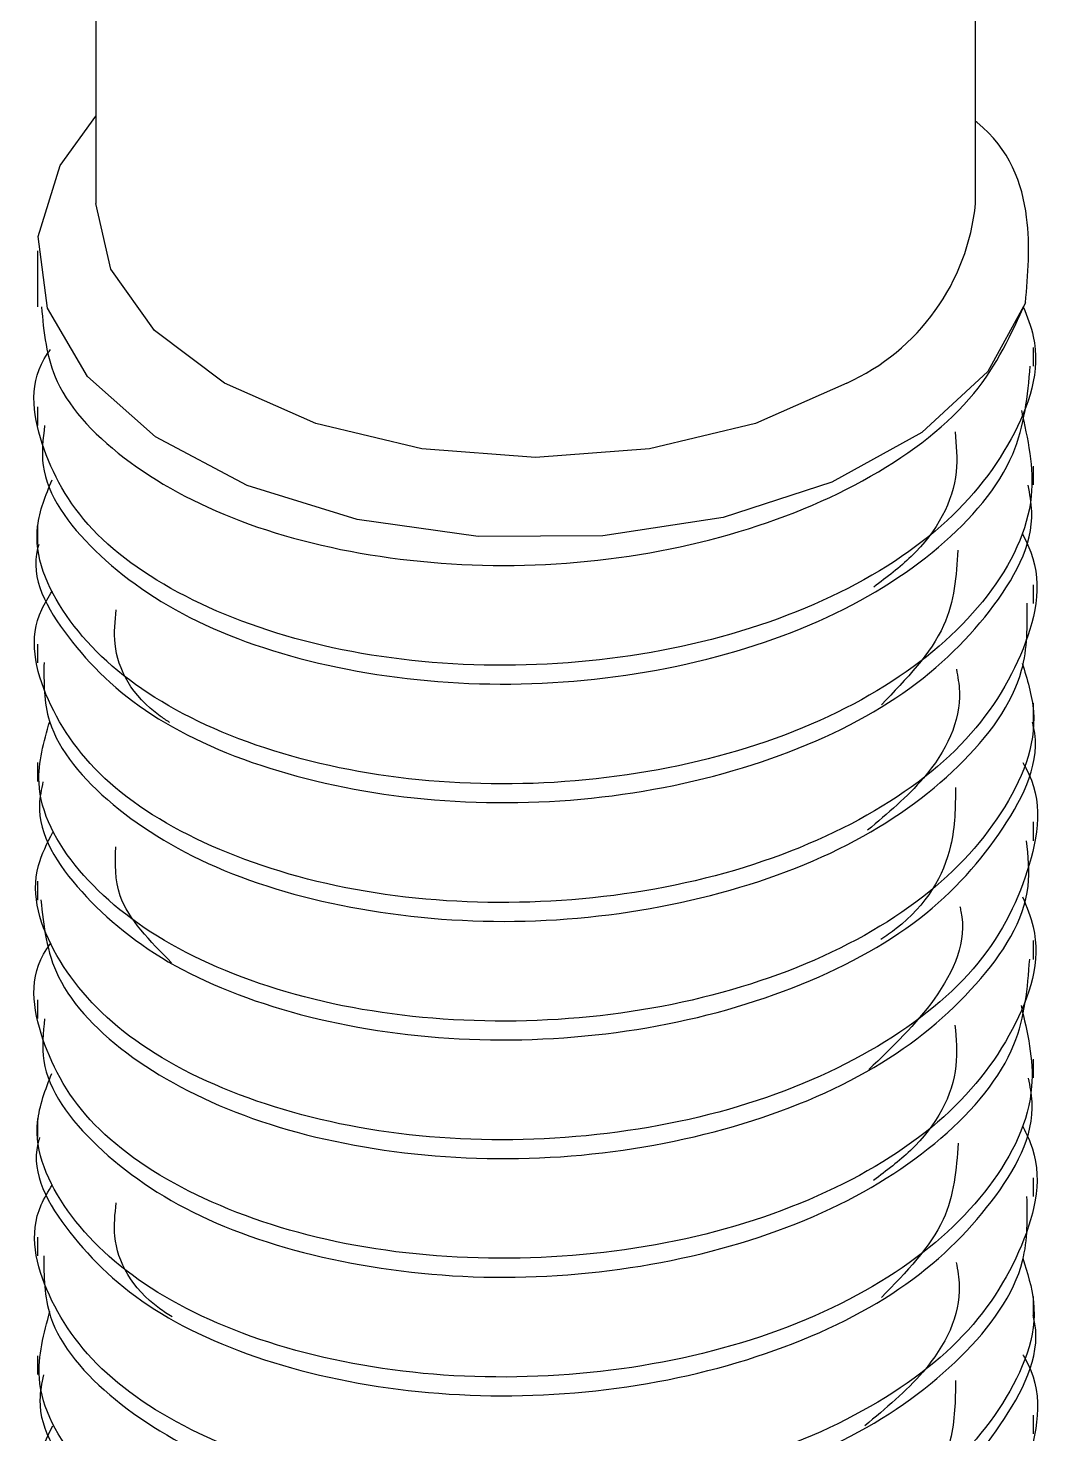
# Model space of a CAD drawing. Extents: x -976302 to -776254, y 5665 to 231437.
# Drawn here: x -793192.6 to -793131.1, y 92920.6 to 93005.9 of the extents above; entities that cross this region are included whole.
import ezdxf

# ---------------------------------------------------------------- set-up
doc = ezdxf.new("R2010")
doc.units = 0
doc.header["$LTSCALE"] = 1000
doc.header["$MEASUREMENT"] = 0
doc.layers.add('暖通', color=7, linetype='Continuous')

msp = doc.modelspace()

# ---------------------------------------------------------------- linework, layer by layer
at = {"layer": '暖通', "color": 7}
for p, q in [((-793188.538, 93082.945), (-793188.538, 92995.225)), ((-793188.538, 93082.945), (-793188.538, 92995.225)), ((-793135.199, 92995.225), (-793135.199, 93082.945)), ((-793135.199, 92995.225), (-793135.199, 93082.945)), ((-793192.061, 92992.348), (-793192.061, 92988.956)), ((-793192.061, 92992.348), (-793192.061, 92988.956)), ((-793131.677, 92985.361), (-793131.677, 92986.505)), ((-793131.677, 92985.361), (-793131.677, 92986.505)), ((-793192.061, 92982.905), (-793192.061, 92981.77)), ((-793192.061, 92982.905), (-793192.061, 92981.77)), ((-793131.677, 92978.172), (-793131.677, 92979.31)), ((-793131.677, 92978.172), (-793131.677, 92979.31)), ((-793192.061, 92975.721), (-793192.061, 92974.573)), ((-793192.061, 92975.721), (-793192.061, 92974.573)), ((-793131.677, 92970.983), (-793131.677, 92972.12)), ((-793131.677, 92970.983), (-793131.677, 92972.12)), ((-793192.061, 92968.524), (-793192.061, 92967.387)), ((-793192.061, 92968.524), (-793192.061, 92967.387)), ((-793131.677, 92963.787), (-793131.677, 92964.933)), ((-793131.677, 92963.787), (-793131.677, 92964.933)), ((-793192.061, 92961.336), (-793192.061, 92960.196)), ((-793192.061, 92961.336), (-793192.061, 92960.196)), ((-793131.677, 92956.603), (-793131.677, 92957.738)), ((-793131.677, 92956.603), (-793131.677, 92957.738)), ((-793192.061, 92954.146), (-793192.061, 92953.003)), ((-793192.061, 92954.146), (-793192.061, 92953.003)), ((-793131.677, 92949.409), (-793131.677, 92950.552)), ((-793131.677, 92949.409), (-793131.677, 92950.552)), ((-793192.061, 92946.952), (-793192.061, 92945.817)), ((-793192.061, 92946.952), (-793192.061, 92945.817)), ((-793131.677, 92942.219), (-793131.677, 92943.358)), ((-793131.677, 92942.219), (-793131.677, 92943.358)), ((-793192.061, 92939.768), (-793192.061, 92938.621)), ((-793192.061, 92939.768), (-793192.061, 92938.621)), ((-793131.677, 92935.031), (-793131.677, 92936.168)), ((-793131.677, 92935.031), (-793131.677, 92936.168)), ((-793192.061, 92932.572), (-793192.061, 92931.435)), ((-793192.061, 92932.572), (-793192.061, 92931.435)), ((-793131.677, 92927.835), (-793131.677, 92928.982)), ((-793131.677, 92927.835), (-793131.677, 92928.982)), ((-793192.061, 92925.384), (-793192.061, 92924.245)), ((-793192.061, 92925.384), (-793192.061, 92924.245)), ((-793131.677, 92920.65), (-793131.677, 92921.785)), ((-793131.677, 92920.65), (-793131.677, 92921.785))]:
    msp.add_line(p, q, dxfattribs=at)
at = {"layer": '暖通', "color": 7, "flags": 128}
for points in [[(-793132.171, 92989.209), (-793134.451, 92985.051), (-793138.448, 92981.349), (-793143.912, 92978.337), (-793150.5, 92976.202), (-793157.8, 92975.078), (-793165.356, 92975.036), (-793172.692, 92976.078), (-793179.351, 92978.138), (-793184.915, 92981.089), (-793189.036, 92984.745), (-793191.456, 92988.877), (-793192.022, 92993.226), (-793190.701, 92997.521), (-793188.538, 93000.518)], [(-793132.171, 92989.209), (-793134.451, 92985.051), (-793138.448, 92981.349), (-793143.912, 92978.337), (-793150.5, 92976.202), (-793157.8, 92975.078), (-793165.356, 92975.036), (-793172.692, 92976.078), (-793179.351, 92978.138), (-793184.915, 92981.089), (-793189.036, 92984.745), (-793191.456, 92988.877), (-793192.022, 92993.226), (-793190.701, 92997.521), (-793188.538, 93000.518)], [(-793143.011, 92984.338), (-793148.534, 92981.891), (-793154.966, 92980.353), (-793161.869, 92979.829), (-793168.771, 92980.353), (-793175.203, 92981.891), (-793180.727, 92984.338), (-793184.965, 92987.527), (-793187.629, 92991.24), (-793188.538, 92995.225)], [(-793143.011, 92984.338), (-793148.534, 92981.891), (-793154.966, 92980.353), (-793161.869, 92979.829), (-793168.771, 92980.353), (-793175.203, 92981.891), (-793180.727, 92984.338), (-793184.965, 92987.527), (-793187.629, 92991.24), (-793188.538, 92995.225)]]:
    msp.add_lwpolyline(points, dxfattribs=at)
at = {"layer": '暖通', "color": 7}
msp.add_arc((-793148.521, 92996.538), 13.387, 294.30964, 354.37022, dxfattribs=at)
msp.add_arc((-793148.521, 92996.538), 13.387, 294.30964, 354.37022, dxfattribs=at)
for points, knots in [([(-793132.171, 92989.209), (-793132.023, 92990.924), (-793131.704, 92994.623), (-793133.13, 92998.559), (-793135.168, 93000.198), (-793135.199, 93000.224)], [0, 0, 0, 0, 0.459444, 0.99159, 1, 1, 1, 1]), ([(-793132.171, 92989.209), (-793132.023, 92990.924), (-793131.704, 92994.623), (-793133.13, 92998.559), (-793135.168, 93000.198), (-793135.199, 93000.224)], [0, 0, 0, 0, 0.459444, 0.99159, 1, 1, 1, 1]), ([(-793191.827, 92988.971), (-793191.688, 92987.438), (-793191.385, 92984.073), (-793186.854, 92979.343), (-793179.593, 92975.523), (-793170.235, 92973.362), (-793159.959, 92973.083), (-793149.878, 92974.873), (-793141.212, 92978.436), (-793134.801, 92983.425), (-793133.026, 92987.327), (-793132.171, 92989.209)], [0, 0, 0, 0, 0.095402, 0.209466, 0.323508, 0.437554, 0.551614, 0.665656, 0.779727, 0.893768, 1, 1, 1, 1]), ([(-793191.827, 92988.971), (-793191.688, 92987.438), (-793191.385, 92984.073), (-793186.854, 92979.343), (-793179.593, 92975.523), (-793170.235, 92973.362), (-793159.959, 92973.083), (-793149.878, 92974.873), (-793141.212, 92978.436), (-793134.801, 92983.425), (-793133.026, 92987.327), (-793132.171, 92989.209)], [0, 0, 0, 0, 0.095402, 0.209466, 0.323508, 0.437554, 0.551614, 0.665656, 0.779727, 0.893768, 1, 1, 1, 1]), ([(-793132.306, 92988.972), (-793132.068, 92988.371), (-793131.03, 92985.742), (-793132.65, 92980.829), (-793137.148, 92975.171), (-793144.685, 92970.649), (-793154.096, 92967.795), (-793164.404, 92966.918), (-793174.424, 92967.982), (-793183.005, 92970.955), (-793189.292, 92975.315), (-793192.119, 92980.593), (-793192.644, 92984.533), (-793191.34, 92986.304), (-793191.279, 92986.386)], [0, 0, 0, 0, 0.028665, 0.125321, 0.221997, 0.318651, 0.415312, 0.511979, 0.608634, 0.705312, 0.801965, 0.898643, 0.995301, 1, 1, 1, 1]), ([(-793132.306, 92988.972), (-793132.068, 92988.371), (-793131.03, 92985.742), (-793132.65, 92980.829), (-793137.148, 92975.171), (-793144.685, 92970.649), (-793154.096, 92967.795), (-793164.404, 92966.918), (-793174.424, 92967.982), (-793183.005, 92970.955), (-793189.292, 92975.315), (-793192.119, 92980.593), (-793192.644, 92984.533), (-793191.34, 92986.304), (-793191.279, 92986.386)], [0, 0, 0, 0, 0.028665, 0.125321, 0.221997, 0.318651, 0.415312, 0.511979, 0.608634, 0.705312, 0.801965, 0.898643, 0.995301, 1, 1, 1, 1]), ([(-793191.637, 92981.765), (-793191.734, 92980.958), (-793192.05, 92978.318), (-793188.945, 92974.035), (-793182.797, 92969.649), (-793174.093, 92966.821), (-793164.054, 92965.75), (-793153.765, 92966.75), (-793144.368, 92969.636), (-793137.038, 92974.192), (-793132.403, 92979.68), (-793132.045, 92983.572), (-793131.88, 92985.375)], [0, 0, 0, 0, 0.047359, 0.154844, 0.26234, 0.369815, 0.477329, 0.58481, 0.692309, 0.799791, 0.907272, 1, 1, 1, 1]), ([(-793191.637, 92981.765), (-793191.734, 92980.958), (-793192.05, 92978.318), (-793188.945, 92974.035), (-793182.797, 92969.649), (-793174.093, 92966.821), (-793164.054, 92965.75), (-793153.765, 92966.75), (-793144.368, 92969.636), (-793137.038, 92974.192), (-793132.403, 92979.68), (-793132.045, 92983.572), (-793131.88, 92985.375)], [0, 0, 0, 0, 0.047359, 0.154844, 0.26234, 0.369815, 0.477329, 0.58481, 0.692309, 0.799791, 0.907272, 1, 1, 1, 1]), ([(-793132.42, 92982.674), (-793132.036, 92980.946), (-793131.191, 92977.144), (-793134.032, 92971.288), (-793139.836, 92966.04), (-793148.221, 92962.098), (-793158.125, 92960.029), (-793168.459, 92959.907), (-793178.036, 92961.761), (-793185.832, 92965.346), (-793190.753, 92970.118), (-793192.673, 92974.819), (-793191.568, 92977.539), (-793191.188, 92978.474)], [0, 0, 0, 0, 0.08036, 0.176905, 0.27347, 0.370012, 0.466582, 0.563128, 0.659683, 0.756232, 0.852774, 0.949343, 1, 1, 1, 1]), ([(-793132.42, 92982.674), (-793132.036, 92980.946), (-793131.191, 92977.144), (-793134.032, 92971.288), (-793139.836, 92966.04), (-793148.221, 92962.098), (-793158.125, 92960.029), (-793168.459, 92959.907), (-793178.036, 92961.761), (-793185.832, 92965.346), (-793190.753, 92970.118), (-793192.673, 92974.819), (-793191.568, 92977.539), (-793191.188, 92978.474)], [0, 0, 0, 0, 0.08036, 0.176905, 0.27347, 0.370012, 0.466582, 0.563128, 0.659683, 0.756232, 0.852774, 0.949343, 1, 1, 1, 1]), ([(-793136.443, 92981.382), (-793136.368, 92980.578), (-793136.127, 92977.979), (-793137.926, 92974.577), (-793140.576, 92972.575), (-793141.368, 92971.976)], [0, 0, 0, 0, 0.239151, 0.77258, 1, 1, 1, 1]), ([(-793136.443, 92981.382), (-793136.368, 92980.578), (-793136.127, 92977.979), (-793137.926, 92974.577), (-793140.576, 92972.575), (-793141.368, 92971.976)], [0, 0, 0, 0, 0.239151, 0.77258, 1, 1, 1, 1]), ([(-793191.986, 92974.566), (-793192.011, 92974.484), (-793192.575, 92972.596), (-793190.497, 92968.847), (-793185.646, 92964.033), (-793177.727, 92960.546), (-793168.12, 92958.752), (-793157.773, 92958.916), (-793147.918, 92961.102), (-793139.562, 92965.015), (-793133.997, 92970.392), (-793131.427, 92975.013), (-793131.906, 92977.625), (-793132.003, 92978.156)], [0, 0, 0, 0, 0.004925, 0.112426, 0.219956, 0.327454, 0.434969, 0.542477, 0.649981, 0.7575, 0.864996, 0.97253, 1, 1, 1, 1]), ([(-793191.986, 92974.566), (-793192.011, 92974.484), (-793192.575, 92972.596), (-793190.497, 92968.847), (-793185.646, 92964.033), (-793177.727, 92960.546), (-793168.12, 92958.752), (-793157.773, 92958.916), (-793147.918, 92961.102), (-793139.562, 92965.015), (-793133.997, 92970.392), (-793131.427, 92975.013), (-793131.906, 92977.625), (-793132.003, 92978.156)], [0, 0, 0, 0, 0.004925, 0.112426, 0.219956, 0.327454, 0.434969, 0.542477, 0.649981, 0.7575, 0.864996, 0.97253, 1, 1, 1, 1]), ([(-793132.362, 92975.216), (-793132.176, 92974.844), (-793130.991, 92972.476), (-793132.103, 92967.747), (-793135.896, 92961.901), (-793142.918, 92957.103), (-793151.999, 92953.85), (-793162.219, 92952.565), (-793172.395, 92953.208), (-793181.368, 92955.815), (-793188.208, 92959.92), (-793191.798, 92965.053), (-793192.714, 92969.278), (-793191.399, 92971.375), (-793191.164, 92971.749)], [0, 0, 0, 0, 0.017929, 0.114048, 0.210179, 0.306301, 0.402417, 0.498558, 0.594676, 0.69082, 0.786937, 0.883067, 0.979192, 1, 1, 1, 1]), ([(-793132.362, 92975.216), (-793132.176, 92974.844), (-793130.991, 92972.476), (-793132.103, 92967.747), (-793135.896, 92961.901), (-793142.918, 92957.103), (-793151.999, 92953.85), (-793162.219, 92952.565), (-793172.395, 92953.208), (-793181.368, 92955.815), (-793188.208, 92959.92), (-793191.798, 92965.053), (-793192.714, 92969.278), (-793191.399, 92971.375), (-793191.164, 92971.749)], [0, 0, 0, 0, 0.017929, 0.114048, 0.210179, 0.306301, 0.402417, 0.498558, 0.594676, 0.69082, 0.786937, 0.883067, 0.979192, 1, 1, 1, 1]), ([(-793136.265, 92974.212), (-793136.371, 92972.656), (-793136.602, 92969.3), (-793139.4, 92966.399), (-793140.901, 92964.844)], [0, 0, 0, 0, 0.463728, 1, 1, 1, 1]), ([(-793136.265, 92974.212), (-793136.371, 92972.656), (-793136.602, 92969.3), (-793139.4, 92966.399), (-793140.901, 92964.844)], [0, 0, 0, 0, 0.463728, 1, 1, 1, 1]), ([(-793191.671, 92967.399), (-793191.684, 92966.202), (-793191.716, 92963.17), (-793187.892, 92958.631), (-793181.129, 92954.534), (-793172.059, 92952.06), (-793161.867, 92951.402), (-793151.679, 92952.833), (-793142.605, 92956.079), (-793135.845, 92960.952), (-793132.021, 92966.171), (-793132.054, 92969.63), (-793132.066, 92970.995)], [0, 0, 0, 0, 0.070087, 0.177571, 0.285047, 0.392516, 0.500014, 0.607486, 0.714984, 0.822454, 0.929937, 1, 1, 1, 1]), ([(-793191.671, 92967.399), (-793191.684, 92966.202), (-793191.716, 92963.17), (-793187.892, 92958.631), (-793181.129, 92954.534), (-793172.059, 92952.06), (-793161.867, 92951.402), (-793151.679, 92952.833), (-793142.605, 92956.079), (-793135.845, 92960.952), (-793132.021, 92966.171), (-793132.054, 92969.63), (-793132.066, 92970.995)], [0, 0, 0, 0, 0.070087, 0.177571, 0.285047, 0.392516, 0.500014, 0.607486, 0.714984, 0.822454, 0.929937, 1, 1, 1, 1]), ([(-793184.062, 92963.776), (-793184.255, 92963.902), (-793186.246, 92965.201), (-793187.59, 92967.694), (-793187.364, 92969.911), (-793187.295, 92970.597)], [0, 0, 0, 0, 0.069051, 0.712058, 1, 1, 1, 1]), ([(-793184.062, 92963.776), (-793184.255, 92963.902), (-793186.246, 92965.201), (-793187.59, 92967.694), (-793187.364, 92969.911), (-793187.295, 92970.597)], [0, 0, 0, 0, 0.069051, 0.712058, 1, 1, 1, 1]), ([(-793132.368, 92967.361), (-793132.066, 92966.388), (-793131.124, 92963.365), (-793133.236, 92958.146), (-793138.349, 92952.671), (-793146.301, 92948.408), (-793155.963, 92945.917), (-793166.307, 92945.393), (-793176.136, 92946.826), (-793184.391, 92950.1), (-793189.972, 92954.647), (-793192.548, 92959.546), (-793191.679, 92962.594), (-793191.327, 92963.832)], [0, 0, 0, 0, 0.046668, 0.145102, 0.243562, 0.341994, 0.440442, 0.538881, 0.637318, 0.735767, 0.834196, 0.93266, 1, 1, 1, 1]), ([(-793132.368, 92967.361), (-793132.066, 92966.388), (-793131.124, 92963.365), (-793133.236, 92958.146), (-793138.349, 92952.671), (-793146.301, 92948.408), (-793155.963, 92945.917), (-793166.307, 92945.393), (-793176.136, 92946.826), (-793184.391, 92950.1), (-793189.972, 92954.647), (-793192.548, 92959.546), (-793191.679, 92962.594), (-793191.327, 92963.832)], [0, 0, 0, 0, 0.046668, 0.145102, 0.243562, 0.341994, 0.440442, 0.538881, 0.637318, 0.735767, 0.834196, 0.93266, 1, 1, 1, 1]), ([(-793136.356, 92966.993), (-793136.275, 92966.543), (-793135.872, 92964.307), (-793137.59, 92960.73), (-793140.53, 92958.255), (-793141.739, 92957.237)], [0, 0, 0, 0, 0.129171, 0.641678, 1, 1, 1, 1]), ([(-793136.356, 92966.993), (-793136.275, 92966.543), (-793135.872, 92964.307), (-793137.59, 92960.73), (-793140.53, 92958.255), (-793141.739, 92957.237)], [0, 0, 0, 0, 0.129171, 0.641678, 1, 1, 1, 1]), ([(-793191.734, 92960.181), (-793191.832, 92959.715), (-793192.31, 92957.426), (-793189.741, 92953.387), (-793184.173, 92948.781), (-793175.82, 92945.645), (-793165.961, 92944.228), (-793155.616, 92944.84), (-793146.009, 92947.405), (-793138.089, 92951.669), (-793133.241, 92957.252), (-793131.163, 92961.53), (-793131.726, 92963.687), (-793131.751, 92963.78)], [0, 0, 0, 0, 0.027503, 0.135005, 0.242531, 0.35003, 0.457558, 0.565061, 0.672573, 0.780081, 0.887579, 0.995109, 1, 1, 1, 1]), ([(-793191.734, 92960.181), (-793191.832, 92959.715), (-793192.31, 92957.426), (-793189.741, 92953.387), (-793184.173, 92948.781), (-793175.82, 92945.645), (-793165.961, 92944.228), (-793155.616, 92944.84), (-793146.009, 92947.405), (-793138.089, 92951.669), (-793133.241, 92957.252), (-793131.163, 92961.53), (-793131.726, 92963.687), (-793131.751, 92963.78)], [0, 0, 0, 0, 0.027503, 0.135005, 0.242531, 0.35003, 0.457558, 0.565061, 0.672573, 0.780081, 0.887579, 0.995109, 1, 1, 1, 1]), ([(-793132.337, 92961.336), (-793132.274, 92961.23), (-793131.036, 92959.163), (-793131.722, 92954.684), (-793134.772, 92948.682), (-793141.247, 92943.625), (-793149.952, 92939.995), (-793160.033, 92938.294), (-793170.314, 92938.525), (-793179.63, 92940.739), (-793186.995, 92944.575), (-793191.31, 92949.527), (-793192.722, 92954.02), (-793191.481, 92956.449), (-793191.138, 92957.121)], [0, 0, 0, 0, 0.00517, 0.100988, 0.196806, 0.29263, 0.388439, 0.484281, 0.580096, 0.675926, 0.771739, 0.867555, 0.963384, 1, 1, 1, 1]), ([(-793132.337, 92961.336), (-793132.274, 92961.23), (-793131.036, 92959.163), (-793131.722, 92954.684), (-793134.772, 92948.682), (-793141.247, 92943.625), (-793149.952, 92939.995), (-793160.033, 92938.294), (-793170.314, 92938.525), (-793179.63, 92940.739), (-793186.995, 92944.575), (-793191.31, 92949.527), (-793192.722, 92954.02), (-793191.481, 92956.449), (-793191.138, 92957.121)], [0, 0, 0, 0, 0.00517, 0.100988, 0.196806, 0.29263, 0.388439, 0.484281, 0.580096, 0.675926, 0.771739, 0.867555, 0.963384, 1, 1, 1, 1]), ([(-793136.411, 92959.826), (-793136.422, 92958.648), (-793136.449, 92955.674), (-793138.338, 92952.399), (-793140.624, 92950.829), (-793140.942, 92950.61)], [0, 0, 0, 0, 0.360748, 0.9109, 1, 1, 1, 1]), ([(-793136.411, 92959.826), (-793136.422, 92958.648), (-793136.449, 92955.674), (-793138.338, 92952.399), (-793140.624, 92950.829), (-793140.942, 92950.61)], [0, 0, 0, 0, 0.360748, 0.9109, 1, 1, 1, 1]), ([(-793191.858, 92953.017), (-793191.692, 92951.437), (-793191.335, 92948.026), (-793186.697, 92943.271), (-793179.367, 92939.492), (-793169.972, 92937.377), (-793159.68, 92937.152), (-793149.645, 92938.994), (-793140.937, 92942.597), (-793134.793, 92947.756), (-793131.686, 92952.667), (-793132.003, 92955.678), (-793132.1, 92956.598)], [0, 0, 0, 0, 0.092743, 0.200245, 0.307724, 0.415209, 0.522704, 0.630184, 0.73769, 0.845168, 0.952672, 1, 1, 1, 1]), ([(-793191.858, 92953.017), (-793191.692, 92951.437), (-793191.335, 92948.026), (-793186.697, 92943.271), (-793179.367, 92939.492), (-793169.972, 92937.377), (-793159.68, 92937.152), (-793149.645, 92938.994), (-793140.937, 92942.597), (-793134.793, 92947.756), (-793131.686, 92952.667), (-793132.003, 92955.678), (-793132.1, 92956.598)], [0, 0, 0, 0, 0.092743, 0.200245, 0.307724, 0.415209, 0.522704, 0.630184, 0.73769, 0.845168, 0.952672, 1, 1, 1, 1]), ([(-793183.938, 92949.207), (-793185.245, 92950.521), (-793187.436, 92952.724), (-793187.354, 92955.221), (-793187.321, 92956.229)], [0, 0, 0, 0, 0.59635, 1, 1, 1, 1]), ([(-793183.938, 92949.207), (-793185.245, 92950.521), (-793187.436, 92952.724), (-793187.354, 92955.221), (-793187.321, 92956.229)], [0, 0, 0, 0, 0.59635, 1, 1, 1, 1]), ([(-793132.352, 92953.208), (-793132.102, 92952.599), (-793131.02, 92949.967), (-793132.568, 92945.038), (-793136.986, 92939.356), (-793144.458, 92934.797), (-793153.831, 92931.893), (-793164.13, 92930.965), (-793174.173, 92931.976), (-793182.805, 92934.904), (-793189.163, 92939.232), (-793192.088, 92944.495), (-793192.656, 92948.472), (-793191.346, 92950.283), (-793191.26, 92950.401)], [0, 0, 0, 0, 0.028999, 0.12542, 0.221858, 0.318277, 0.4147, 0.511132, 0.607551, 0.703994, 0.800411, 0.896852, 0.993273, 1, 1, 1, 1]), ([(-793132.352, 92953.208), (-793132.102, 92952.599), (-793131.02, 92949.967), (-793132.568, 92945.038), (-793136.986, 92939.356), (-793144.458, 92934.797), (-793153.831, 92931.893), (-793164.13, 92930.965), (-793174.173, 92931.976), (-793182.805, 92934.904), (-793189.163, 92939.232), (-793192.088, 92944.495), (-793192.656, 92948.472), (-793191.346, 92950.283), (-793191.26, 92950.401)], [0, 0, 0, 0, 0.028999, 0.12542, 0.221858, 0.318277, 0.4147, 0.511132, 0.607551, 0.703994, 0.800411, 0.896852, 0.993273, 1, 1, 1, 1]), ([(-793136.158, 92952.623), (-793136.132, 92952.522), (-793135.653, 92950.648), (-793137.23, 92946.992), (-793140.235, 92944.105), (-793141.665, 92942.73)], [0, 0, 0, 0, 0.028923, 0.537592, 1, 1, 1, 1]), ([(-793136.158, 92952.623), (-793136.132, 92952.522), (-793135.653, 92950.648), (-793137.23, 92946.992), (-793140.235, 92944.105), (-793141.665, 92942.73)], [0, 0, 0, 0, 0.028923, 0.537592, 1, 1, 1, 1]), ([(-793191.633, 92945.815), (-793191.724, 92944.959), (-793192.011, 92942.27), (-793188.821, 92937.952), (-793182.593, 92933.601), (-793173.841, 92930.817), (-793163.78, 92929.796), (-793153.501, 92930.851), (-793144.142, 92933.783), (-793136.881, 92938.38), (-793132.352, 92943.837), (-793132.049, 92947.676), (-793131.911, 92949.424)], [0, 0, 0, 0, 0.05021, 0.157693, 0.265185, 0.372659, 0.48017, 0.58765, 0.695148, 0.802626, 0.910107, 1, 1, 1, 1]), ([(-793191.633, 92945.815), (-793191.724, 92944.959), (-793192.011, 92942.27), (-793188.821, 92937.952), (-793182.593, 92933.601), (-793173.841, 92930.817), (-793163.78, 92929.796), (-793153.501, 92930.851), (-793144.142, 92933.783), (-793136.881, 92938.38), (-793132.352, 92943.837), (-793132.049, 92947.676), (-793131.911, 92949.424)], [0, 0, 0, 0, 0.05021, 0.157693, 0.265185, 0.372659, 0.48017, 0.58765, 0.695148, 0.802626, 0.910107, 1, 1, 1, 1]), ([(-793132.433, 92946.605), (-793132.051, 92944.973), (-793131.184, 92941.268), (-793133.923, 92935.489), (-793139.644, 92930.212), (-793147.976, 92926.228), (-793157.852, 92924.106), (-793168.191, 92923.933), (-793177.802, 92925.735), (-793185.657, 92929.283), (-793190.663, 92934.027), (-793192.662, 92938.756), (-793191.581, 92941.517), (-793191.2, 92942.49)], [0, 0, 0, 0, 0.0762189, 0.172993, 0.2697885, 0.3665599, 0.4633577, 0.5601333, 0.6569165, 0.753696, 0.8504664, 0.9472656, 1, 1, 1, 1]), ([(-793132.433, 92946.605), (-793132.051, 92944.973), (-793131.184, 92941.268), (-793133.923, 92935.489), (-793139.644, 92930.212), (-793147.976, 92926.228), (-793157.852, 92924.106), (-793168.191, 92923.933), (-793177.802, 92925.735), (-793185.657, 92929.283), (-793190.663, 92934.027), (-793192.662, 92938.756), (-793191.581, 92941.517), (-793191.2, 92942.49)], [0, 0, 0, 0, 0.0762189, 0.172993, 0.2697885, 0.3665599, 0.4633577, 0.5601333, 0.6569165, 0.753696, 0.8504664, 0.9472656, 1, 1, 1, 1]), ([(-793136.444, 92945.431), (-793136.372, 92944.607), (-793136.142, 92941.987), (-793137.954, 92938.585), (-793140.597, 92936.6), (-793141.376, 92936.015)], [0, 0, 0, 0, 0.24473, 0.777613, 1, 1, 1, 1]), ([(-793136.444, 92945.431), (-793136.372, 92944.607), (-793136.142, 92941.987), (-793137.954, 92938.585), (-793140.597, 92936.6), (-793141.376, 92936.015)], [0, 0, 0, 0, 0.24473, 0.777613, 1, 1, 1, 1]), ([(-793191.946, 92938.612), (-793191.984, 92938.482), (-793192.543, 92936.544), (-793190.412, 92932.758), (-793185.467, 92927.968), (-793177.492, 92924.525), (-793167.85, 92922.777), (-793157.501, 92922.997), (-793147.674, 92925.232), (-793139.371, 92929.189), (-793133.893, 92934.594), (-793131.392, 92939.172), (-793131.887, 92941.727), (-793131.979, 92942.203)], [0, 0, 0, 0, 0.007746, 0.115249, 0.222781, 0.330282, 0.4378, 0.54531, 0.652817, 0.760336, 0.867835, 0.975371, 1, 1, 1, 1]), ([(-793191.946, 92938.612), (-793191.984, 92938.482), (-793192.543, 92936.544), (-793190.412, 92932.758), (-793185.467, 92927.968), (-793177.492, 92924.525), (-793167.85, 92922.777), (-793157.501, 92922.997), (-793147.674, 92925.232), (-793139.371, 92929.189), (-793133.893, 92934.594), (-793131.392, 92939.172), (-793131.887, 92941.727), (-793131.979, 92942.203)], [0, 0, 0, 0, 0.007746, 0.115249, 0.222781, 0.330282, 0.4378, 0.54531, 0.652817, 0.760336, 0.867835, 0.975371, 1, 1, 1, 1]), ([(-793132.361, 92939.326), (-793132.187, 92938.988), (-793130.992, 92936.658), (-793132.046, 92931.959), (-793135.748, 92926.092), (-793142.703, 92921.261), (-793151.739, 92917.959), (-793161.945, 92916.622), (-793172.137, 92917.213), (-793181.155, 92919.772), (-793188.063, 92923.844), (-793191.745, 92928.956), (-793192.719, 92933.216), (-793191.408, 92935.355), (-793191.156, 92935.765)], [0, 0, 0, 0, 0.016334, 0.112413, 0.208502, 0.304584, 0.40066, 0.496761, 0.592839, 0.688942, 0.785018, 0.881106, 0.977192, 1, 1, 1, 1]), ([(-793132.361, 92939.326), (-793132.187, 92938.988), (-793130.992, 92936.658), (-793132.046, 92931.959), (-793135.748, 92926.092), (-793142.703, 92921.261), (-793151.739, 92917.959), (-793161.945, 92916.622), (-793172.137, 92917.213), (-793181.155, 92919.772), (-793188.063, 92923.844), (-793191.745, 92928.956), (-793192.719, 92933.216), (-793191.408, 92935.355), (-793191.156, 92935.765)], [0, 0, 0, 0, 0.016334, 0.112413, 0.208502, 0.304584, 0.40066, 0.496761, 0.592839, 0.688942, 0.785018, 0.881106, 0.977192, 1, 1, 1, 1]), ([(-793136.253, 92938.26), (-793136.368, 92936.684), (-793136.611, 92933.336), (-793139.412, 92930.449), (-793140.894, 92928.921)], [0, 0, 0, 0, 0.470973, 1, 1, 1, 1]), ([(-793136.253, 92938.26), (-793136.368, 92936.684), (-793136.611, 92933.336), (-793139.412, 92930.449), (-793140.894, 92928.921)], [0, 0, 0, 0, 0.470973, 1, 1, 1, 1]), ([(-793191.686, 92931.448), (-793191.682, 92930.202), (-793191.671, 92927.122), (-793187.75, 92922.553), (-793180.913, 92918.495), (-793171.8, 92916.065), (-793161.593, 92915.461), (-793151.421, 92916.945), (-793142.391, 92920.236), (-793135.705, 92925.147), (-793131.977, 92930.329), (-793132.051, 92933.732), (-793132.079, 92935.041)], [0, 0, 0, 0, 0.072935, 0.18042, 0.287895, 0.395364, 0.502861, 0.610333, 0.717833, 0.825302, 0.932786, 1, 1, 1, 1]), ([(-793191.686, 92931.448), (-793191.682, 92930.202), (-793191.671, 92927.122), (-793187.75, 92922.553), (-793180.913, 92918.495), (-793171.8, 92916.065), (-793161.593, 92915.461), (-793151.421, 92916.945), (-793142.391, 92920.236), (-793135.705, 92925.147), (-793131.977, 92930.329), (-793132.051, 92933.732), (-793132.079, 92935.041)], [0, 0, 0, 0, 0.072935, 0.18042, 0.287895, 0.395364, 0.502861, 0.610333, 0.717833, 0.825302, 0.932786, 1, 1, 1, 1]), ([(-793183.912, 92927.734), (-793184.172, 92927.903), (-793186.231, 92929.245), (-793187.608, 92931.774), (-793187.369, 92933.975), (-793187.296, 92934.644)], [0, 0, 0, 0, 0.0914818, 0.7237709, 1, 1, 1, 1]), ([(-793183.912, 92927.734), (-793184.172, 92927.903), (-793186.231, 92929.245), (-793187.608, 92931.774), (-793187.369, 92933.975), (-793187.296, 92934.644)], [0, 0, 0, 0, 0.0914818, 0.7237709, 1, 1, 1, 1]), ([(-793132.336, 92931.293), (-793132.054, 92930.414), (-793131.113, 92927.487), (-793133.149, 92922.351), (-793138.171, 92916.85), (-793146.066, 92912.548), (-793155.693, 92910.004), (-793166.035, 92909.43), (-793175.893, 92910.81), (-793184.2, 92914.043), (-793189.87, 92918.561), (-793192.55, 92923.563), (-793191.683, 92926.733), (-793191.311, 92928.09)], [0, 0, 0, 0, 0.042151, 0.140396, 0.238667, 0.336909, 0.435167, 0.533418, 0.631666, 0.729926, 0.828167, 0.926441, 1, 1, 1, 1]), ([(-793132.336, 92931.293), (-793132.054, 92930.414), (-793131.113, 92927.487), (-793133.149, 92922.351), (-793138.171, 92916.85), (-793146.066, 92912.548), (-793155.693, 92910.004), (-793166.035, 92909.43), (-793175.893, 92910.81), (-793184.2, 92914.043), (-793189.87, 92918.561), (-793192.55, 92923.563), (-793191.683, 92926.733), (-793191.311, 92928.09)], [0, 0, 0, 0, 0.042151, 0.140396, 0.238667, 0.336909, 0.435167, 0.533418, 0.631666, 0.729926, 0.828167, 0.926441, 1, 1, 1, 1]), ([(-793136.364, 92931.041), (-793136.281, 92930.572), (-793135.885, 92928.315), (-793137.652, 92924.685), (-793140.649, 92922.185), (-793141.906, 92921.137)], [0, 0, 0, 0, 0.132499, 0.636426, 1, 1, 1, 1]), ([(-793136.364, 92931.041), (-793136.281, 92930.572), (-793135.885, 92928.315), (-793137.652, 92924.685), (-793140.649, 92922.185), (-793141.906, 92921.137)], [0, 0, 0, 0, 0.132499, 0.636426, 1, 1, 1, 1]), ([(-793191.713, 92924.23), (-793191.814, 92923.715), (-793192.274, 92921.376), (-793189.634, 92917.301), (-793183.981, 92912.725), (-793175.575, 92909.633), (-793165.689, 92908.264), (-793155.347, 92908.933), (-793145.776, 92911.544), (-793137.912, 92915.851), (-793133.159, 92921.457), (-793131.131, 92925.691), (-793131.698, 92927.792), (-793131.709, 92927.832)], [0, 0, 0, 0, 0.030346, 0.137845, 0.245367, 0.352863, 0.460389, 0.56789, 0.6754, 0.782904, 0.890399, 0.997925, 1, 1, 1, 1]), ([(-793191.713, 92924.23), (-793191.814, 92923.715), (-793192.274, 92921.376), (-793189.634, 92917.301), (-793183.981, 92912.725), (-793175.575, 92909.633), (-793165.689, 92908.264), (-793155.347, 92908.933), (-793145.776, 92911.544), (-793137.912, 92915.851), (-793133.159, 92921.457), (-793131.131, 92925.691), (-793131.698, 92927.792), (-793131.709, 92927.832)], [0, 0, 0, 0, 0.030346, 0.137845, 0.245367, 0.352863, 0.460389, 0.56789, 0.6754, 0.782904, 0.890399, 0.997925, 1, 1, 1, 1]), ([(-793132.331, 92925.447), (-793132.287, 92925.374), (-793131.048, 92923.345), (-793131.686, 92918.898), (-793134.64, 92912.879), (-793141.045, 92907.791), (-793149.7, 92904.115), (-793159.759, 92902.361), (-793170.05, 92902.542), (-793179.406, 92904.705), (-793186.834, 92908.506), (-793191.237, 92913.433), (-793192.719, 92917.957), (-793191.493, 92920.428), (-793191.141, 92921.138)], [0, 0, 0, 0, 0.003564, 0.099346, 0.195128, 0.290919, 0.386693, 0.4825, 0.578279, 0.674073, 0.769851, 0.865631, 0.961425, 1, 1, 1, 1]), ([(-793132.331, 92925.447), (-793132.287, 92925.374), (-793131.048, 92923.345), (-793131.686, 92918.898), (-793134.64, 92912.879), (-793141.045, 92907.791), (-793149.7, 92904.115), (-793159.759, 92902.361), (-793170.05, 92902.542), (-793179.406, 92904.705), (-793186.834, 92908.506), (-793191.237, 92913.433), (-793192.719, 92917.957), (-793191.493, 92920.428), (-793191.141, 92921.138)], [0, 0, 0, 0, 0.003564, 0.099346, 0.195128, 0.290919, 0.386693, 0.4825, 0.578279, 0.674073, 0.769851, 0.865631, 0.961425, 1, 1, 1, 1]), ([(-793136.406, 92923.875), (-793136.424, 92922.678), (-793136.47, 92919.685), (-793138.326, 92916.449), (-793140.54, 92914.928), (-793140.787, 92914.758)], [0, 0, 0, 0, 0.3719109, 0.9298004, 1, 1, 1, 1]), ([(-793136.406, 92923.875), (-793136.424, 92922.678), (-793136.47, 92919.685), (-793138.326, 92916.449), (-793140.54, 92914.928), (-793140.787, 92914.758)], [0, 0, 0, 0, 0.3719109, 0.9298004, 1, 1, 1, 1])]:
    msp.add_open_spline(points, degree=3, knots=knots, dxfattribs=at)

doc.saveas('drawing.dxf')
